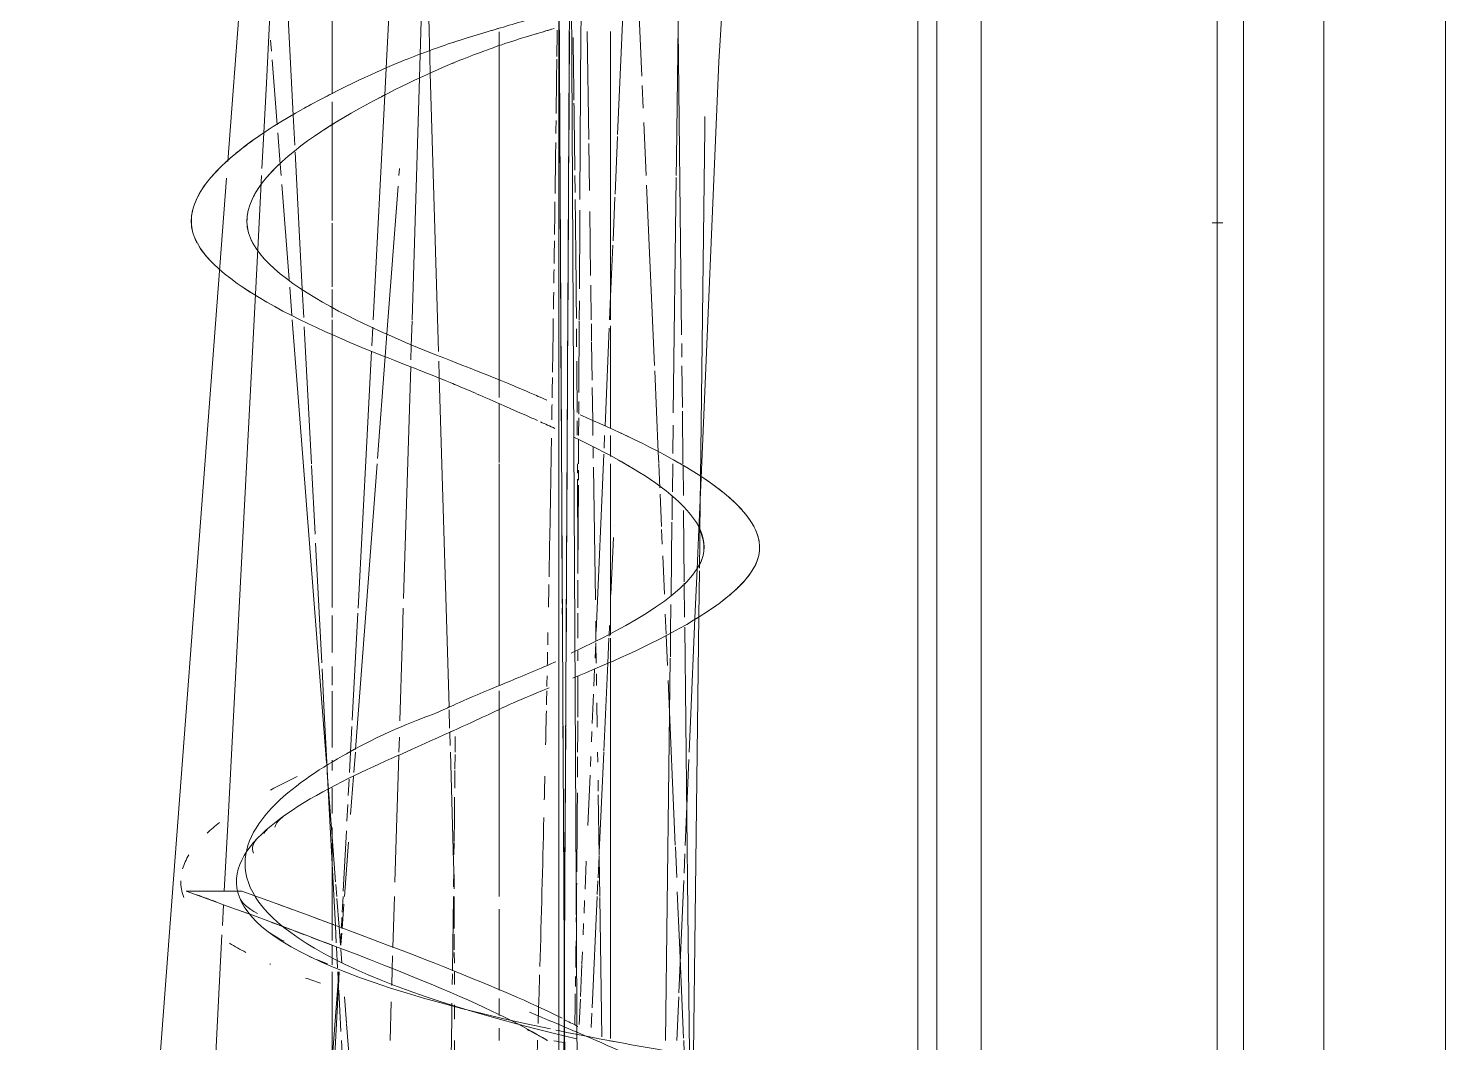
# Model space of a CAD drawing. Header units: inches. Extents: x -2349 to 1043, y -456 to 2193.
# Drawn here: x 992.59 to 998.95, y 362.45 to 367.01 of the extents above; entities that cross this region are included whole.
import ezdxf

# ---------------------------------------------------------------- set-up
doc = ezdxf.new("R2010")
doc.units = ezdxf.units.IN
doc.header["$MEASUREMENT"] = 0
for name, color, linetype, lineweight in [('5033_00_7th-9th Floors_Updated_dwg', 8, 'Continuous', 9), ('A-Glaz-Exst', 7, 'Continuous', 9), ('A-Shell', 7, 'Continuous', 9), ('A-WALL', 113, 'Continuous', 13), ('I-FURN', 30, 'Continuous', 9)]:
    doc.layers.add(name, color=color, linetype=linetype, lineweight=lineweight)

# ---------------------------------------------------------------- blocks, each defined once
blk = doc.blocks.new('5033_00_7th-9th Floors_Updated_dwg-8585573-7TH FLOOR POWER _ SIGNAL')
at = {"layer": 'A-Glaz-Exst'}
for p, q in [((997.9055, 186.1149), (997.9543, 186.1149)), ((997.9543, 186.1149), (997.9055, 186.1149))]:
    blk.add_line(p, q, dxfattribs=at)
at = {"layer": 'A-Shell'}
for p, q in [((993.9543, 186.695), (993.9543, 188.0089)), ((993.9543, 188.0089), (993.9543, 186.695)), ((993.9543, 185.8278), (993.9543, 186.1133)), ((993.9543, 186.1133), (993.9543, 185.8278)), ((993.9543, 184.185), (993.9543, 184.3515)), ((993.9543, 184.3515), (993.9543, 184.185)), ((993.9543, 184.0389), (993.9543, 184.1228)), ((993.9543, 184.1228), (993.9543, 184.0389)), ((993.9543, 183.7597), (993.9543, 184.0124)), ((993.9543, 184.0124), (993.9543, 183.7597)), ((993.9543, 183.6564), (993.9543, 183.702)), ((993.9543, 183.702), (993.9543, 183.6564)), ((993.9543, 183.4624), (993.9543, 183.5784)), ((993.9543, 183.5784), (993.9543, 183.4624)), ((993.9543, 183.338), (993.9543, 183.4002)), ((993.9543, 183.4002), (993.9543, 183.338)), ((993.9543, 182.7827), (993.9543, 182.8699)), ((993.9543, 182.8699), (993.9543, 182.7827))]:
    blk.add_line(p, q, dxfattribs=at)
at = {"layer": 'A-Shell', "flags": 128}
for points in [[(993.9543, 186.126), (993.9543, 186.5537), (993.9543, 186.6584)], [(993.9543, 186.6584), (993.9543, 186.5537), (993.9543, 186.126)], [(993.9543, 185.6902), (993.9543, 185.7395), (993.9543, 185.8161)], [(993.9543, 185.8161), (993.9543, 185.7395), (993.9543, 185.6902)], [(993.9543, 184.3878), (993.9543, 185.6152), (993.9543, 185.6799)], [(993.9543, 185.6799), (993.9543, 185.6152), (993.9543, 184.3878)], [(993.9543, 182.8917), (993.9543, 182.9632), (993.9543, 183.3291)], [(993.9543, 183.3291), (993.9543, 182.9632), (993.9543, 182.8917)], [(993.9543, 182.012), (993.9543, 182.1114), (993.9543, 182.6947), (993.9543, 182.7514)], [(993.9543, 182.7514), (993.9543, 182.6947), (993.9543, 182.1114), (993.9543, 182.012)]]:
    blk.add_lwpolyline(points, dxfattribs=at)
blk = doc.blocks.new('Walls 1 - Walls 1-7438491-7TH FLOOR POWER _ SIGNAL')
at = {"layer": 'A-WALL', "lineweight": 9}
for p, q in [((996.8682, 298.7759), (996.8682, 435.4699)), ((998.4077, 435.4573), (998.4077, 298.7888)), ((998.046, 435.2491), (998.046, 298.7759)), ((997.9288, 435.1857), (997.9288, 298.7759)), ((998.9543, 434.4744), (998.9543, 299.7716)), ((996.5843, 401.0965), (996.5843, 334.6334)), ((996.6695, 401.0965), (996.6695, 334.6334))]:
    blk.add_line(p, q, dxfattribs=at)
blk = doc.blocks.new('Curtains_and_Valance_14992 - Curtains_and_Valance_14992-7816730-7TH FLOOR POWER _ SIGNAL')
at = {"layer": 'I-FURN'}
for p, q in [((0.1471, -24), (0.017, 0)), ((0.017, 0), (0.017, -24)), ((-1.2882, -8.802), (-1.4696, -11.2064)), ((0.5552, -10.4103), (0.5456, -11.1923)), ((-0.6049, -10.7252), (-0.5964, -10.4445)), ((-1.296, -10.8533), (-1.2784, -10.5172)), ((0.2813, -11.0851), (0.3043, -10.5488)), ((-0.25, -12.1864), (-0.25, -10.6228)), ((0.1124, -11.3758), (0.1167, -10.623)), ((0.1167, -10.6217), (0.117, -10.5712)), ((0.25, -10.6217), (0.25, -11.9163)), ((-0.6082, -10.8307), (-0.6049, -10.7252)), ((-1.3076, -11.0763), (-1.296, -10.8533)), ((-0.6414, -11.9163), (-0.6082, -10.8307)), ((-1.316, -11.2375), (-1.3076, -11.0763)), ((0.2697, -11.3531), (0.2809, -11.0939)), ((0.5456, -11.1923), (0.5447, -11.269)), ((-1.4751, -11.2802), (-1.5051, -11.677)), ((-1.3209, -11.3319), (-1.3177, -11.269)), ((0.5446, -11.2782), (0.5316, -12.3336)), ((-1.3349, -11.5995), (-1.3209, -11.3319)), ((0.2607, -11.5625), (0.2692, -11.3658)), ((0.1119, -11.4688), (0.1122, -11.4243)), ((0.1102, -11.7775), (0.1119, -11.4688)), ((0.25, -11.8115), (0.2599, -11.5812)), ((-1.3454, -11.801), (-1.3349, -11.5995)), ((-1.5051, -11.677), (-2.0222, -18.5325)), ((-1.4683, -14.1553), (-1.3454, -11.801)), ((0.1094, -11.9163), (0.1099, -11.8314)), ((0.2455, -11.9163), (0.25, -11.8115)), ((-0.645, -12.0327), (-0.6416, -11.9213)), ((0.1075, -12.2435), (0.1094, -11.9215)), ((0.225, -12.3936), (0.2438, -11.9547)), ((0.25, -11.9429), (0.25, -12.0333)), ((-0.6469, -12.0958), (-0.645, -12.0327)), ((0.25, -12.0333), (0.25, -12.405)), ((-0.6797, -13.1673), (-0.6479, -12.1277)), ((-0.25, -12.2647), (-0.25, -12.1864)), ((0.107, -12.3403), (0.1073, -12.283)), ((-0.25, -12.5579), (-0.25, -12.2932)), ((0.1064, -12.4365), (0.1069, -12.3561)), ((0.5309, -12.3903), (0.5294, -12.5172)), ((0.1057, -12.5637), (0.1063, -12.4555)), ((0.2207, -12.4925), (0.2231, -12.4365)), ((0.25, -12.4365), (0.25, -12.5297)), ((0.1853, -13.3162), (0.2195, -12.5193)), ((-0.25, -13.2644), (-0.25, -12.5637)), ((0.1053, -12.6371), (0.1056, -12.5911)), ((0.25, -12.5637), (0.25, -13.3327)), ((0.5288, -12.5637), (0.5273, -12.6891)), ((0.103, -13.0488), (0.1052, -12.6588)), ((0.5271, -12.7061), (0.5257, -12.815)), ((0.5256, -12.8257), (0.5216, -13.1535)), ((-0.6848, -13.3331), (-0.6811, -13.2112)), ((0.5211, -13.1954), (0.5195, -13.3211)), ((-0.25, -13.5587), (-0.25, -13.2644)), ((-0.6862, -13.3792), (-0.6848, -13.3331)), ((0.25, -13.346), (0.25, -13.4523)), ((0.5195, -13.3211), (0.5182, -13.4301)), ((-0.6966, -13.7176), (-0.6862, -13.3792)), ((0.1801, -13.4363), (0.1831, -13.3669)), ((0.1747, -13.5614), (0.178, -13.4846)), ((0.25, -13.4523), (0.25, -15.1437)), ((0.5181, -13.4358), (0.512, -13.931)), ((-0.25, -13.637), (-0.25, -13.5826)), ((0.1675, -13.7287), (0.1732, -13.5977)), ((-0.25, -14.5057), (-0.25, -13.637)), ((-0.7009, -13.8584), (-0.6988, -13.79)), ((0.1639, -13.8122), (0.1659, -13.766)), ((-0.7128, -14.2477), (-0.7013, -13.872)), ((0.1592, -13.9219), (0.1611, -13.8771)), ((0.512, -13.931), (0.4971, -15.1532)), ((0.1478, -14.1876), (0.1575, -13.9614)), ((-1.4853, -14.4816), (-1.4683, -14.1553)), ((-0.7187, -14.4424), (-0.7128, -14.2477)), ((0.1355, -14.4726), (0.1409, -14.3482)), ((-0.7277, -14.7346), (-0.7207, -14.5057)), ((-1.4934, -14.6359), (-1.4886, -14.5439)), ((-0.25, -14.9262), (-0.25, -14.5625)), ((0.1309, -14.5805), (0.1333, -14.5244)), ((0.1267, -14.6785), (0.1288, -14.6275)), ((-1.7196, -18.972), (-1.4956, -14.6782)), ((0.1211, -14.8081), (0.1234, -14.7553)), ((-0.7307, -14.832), (-0.7289, -14.7725)), ((0.1148, -14.9552), (0.1209, -14.8118)), ((-0.733, -14.9065), (-0.7307, -14.832)), ((-0.7405, -15.1532), (-0.7352, -14.9792)), ((-0.25, -15.0403), (-0.25, -14.9645)), ((0.1094, -15.0805), (0.1142, -14.9675)), ((-0.25, -15.1532), (-0.25, -15.0976))]:
    blk.add_line(p, q, dxfattribs=at)
for points in [[(0.0099, -10.6161), (0.0095, -10.6554), (0.009, -10.6947), (0.0085, -10.7341)], [(0.0855, -10.9297), (0.0842, -10.8352), (0.0828, -10.7417), (0.0814, -10.6485)], [(0.0083, -10.7466), (0.0073, -10.8277), (0.0063, -10.909), (0.0053, -10.9906)], [(0.0894, -11.2453), (0.0882, -11.1441), (0.0868, -11.0439), (0.0854, -10.9443)], [(0.0049, -11.0217), (0.0046, -11.0411), (0.0044, -11.0606), (0.0041, -11.08)], [(0.0898, -11.2794), (0.0897, -11.2759), (0.0897, -11.2723), (0.0897, -11.2688)], [(0.0905, -11.3447), (0.0903, -11.3229), (0.09, -11.3012), (0.0898, -11.2794)], [(0.0001, -11.3861), (-0.0006, -11.4351), (-0.0013, -11.4841), (-0.002, -11.5333)], [(0.0963, -11.9112), (0.0948, -11.732), (0.0931, -11.5529), (0.091, -11.3764)], [(-0.0024, -11.5624), (-0.0028, -11.5964), (-0.0033, -11.6303), (-0.0038, -11.6644)], [(-0.0041, -11.6907), (-0.0044, -11.7114), (-0.0047, -11.732), (-0.005, -11.7527)], [(-0.0056, -11.7923), (-0.006, -11.8177), (-0.0063, -11.8431), (-0.0067, -11.8685)], [(-0.0073, -11.9113), (-0.0085, -11.9912), (-0.0097, -12.0713), (-0.0109, -12.1516)], [(0.0974, -12.0385), (0.0972, -12.0113), (0.097, -11.9841), (0.0968, -11.9569)], [(0.0996, -12.3335), (0.0991, -12.2566), (0.0986, -12.1797), (0.098, -12.1029)], [(-0.0113, -12.1761), (-0.0118, -12.2064), (-0.0122, -12.2368), (-0.0127, -12.2673)], [(-0.0132, -12.2975), (-0.0136, -12.3203), (-0.0139, -12.3432), (-0.0143, -12.3662)], [(0.1003, -12.4343), (0.1001, -12.4128), (0.1, -12.3913), (0.0999, -12.3698)], [(-0.0156, -12.4483), (-0.0163, -12.4865), (-0.0169, -12.5248), (-0.0175, -12.5632)], [(-0.0175, -12.5632), (-0.0177, -12.5763), (-0.018, -12.5895), (-0.0182, -12.6026)], [(0.1012, -12.6059), (0.1011, -12.5916), (0.1011, -12.5774), (0.101, -12.5631)], [(-0.0182, -12.6026), (-0.0208, -12.7579), (-0.0236, -12.9138), (-0.0265, -13.0706)], [(0.1027, -13.0557), (0.1025, -12.914), (0.1019, -12.7732), (0.1013, -12.6325)], [(-0.0272, -13.1057), (-0.0278, -13.1394), (-0.0285, -13.1731), (-0.0291, -13.2068)], [(0.1029, -13.2103), (0.1029, -13.1686), (0.1028, -13.1269), (0.1028, -13.0854)], [(0.1029, -13.3464), (0.103, -13.3089), (0.103, -13.2715), (0.1029, -13.2342)], [(-0.0314, -13.3213), (-0.0318, -13.3394), (-0.0321, -13.3576), (-0.0325, -13.3757)], [(-0.0332, -13.4093), (-0.0336, -13.4295), (-0.034, -13.4497), (-0.0344, -13.4699)], [(0.1029, -13.4473), (0.1029, -13.4325), (0.1029, -13.4177), (0.1029, -13.403)], [(-0.0354, -13.5156), (-0.0357, -13.5313), (-0.036, -13.5471), (-0.0364, -13.5629)], [(0.1023, -13.701), (0.1025, -13.6387), (0.1027, -13.5766), (0.1028, -13.5146)], [(-0.0368, -13.5826), (-0.0372, -13.6036), (-0.0377, -13.6246), (-0.0381, -13.6456)], [(-0.0387, -13.6723), (-0.0398, -13.723), (-0.0409, -13.7739), (-0.0421, -13.8248)], [(0.1018, -13.8577), (0.102, -13.8107), (0.1021, -13.7638), (0.1023, -13.717)], [(0.1012, -13.9703), (0.1014, -13.9397), (0.1015, -13.9091), (0.1017, -13.8786)], [(-0.0454, -13.9665), (-0.0462, -14.0015), (-0.047, -14.0366), (-0.0479, -14.0717)], [(0.0986, -14.3401), (0.0995, -14.2401), (0.1002, -14.1403), (0.1008, -14.0409)], [(-0.0498, -14.152), (-0.0553, -14.3737), (-0.0612, -14.5967), (-0.0678, -14.8207)], [(0.0981, -14.3961), (0.0983, -14.3774), (0.0984, -14.3587), (0.0986, -14.3401)], [(0.097, -14.5012), (0.0972, -14.4828), (0.0974, -14.4644), (0.0976, -14.4459)], [(0.0957, -14.6216), (0.0962, -14.5817), (0.0966, -14.5419), (0.097, -14.502)], [(0.0931, -14.8253), (0.0937, -14.7852), (0.0942, -14.7451), (0.0947, -14.7051)], [(-0.0689, -14.8578), (-0.0703, -14.9055), (-0.0718, -14.9533), (-0.0733, -15.0011)], [(0.0919, -14.9106), (0.0921, -14.8954), (0.0923, -14.8802), (0.0926, -14.865)], [(0.0892, -15.0802), (0.09, -15.0347), (0.0907, -14.9892), (0.0914, -14.9438)], [(-0.0733, -15.0011), (-0.074, -15.0264), (-0.0748, -15.0516), (-0.0756, -15.0769)]]:
    blk.add_open_spline(points, degree=3, dxfattribs=at)
for points, knots in [([(0.0036, -11.1208), (0.0029, -11.1731), (0.0019, -11.2493), (0.0009, -11.3259), (0.0005, -11.3499)], [-0.91206773, -0.91206773, -0.91206773, -0.91206773, -0.9, -0.89448592, -0.89448592, -0.89448592, -0.89448592]), ([(-0.078, -15.1513), (-0.0803, -15.2209), (-0.087, -15.4212), (-0.0943, -15.6225), (-0.0993, -15.754)], [-0.61485226, -0.61485226, -0.61485226, -0.61485226, -0.6, -0.57216928, -0.57216928, -0.57216928, -0.57216928])]:
    blk.add_open_spline(points, degree=3, knots=knots, dxfattribs=at)
blk = doc.blocks.new('Curtains_and_Valance_14992 - Curtains_and_Valance_14992-V34-7TH FLOOR POWER _ SIGNAL')
at = {"layer": 'I-FURN'}
for p, q in [((0.017, 24), (0.017, 0)), ((0.017, 0), (0.1471, 24)), ((-1.1754, 8.5017), (-1.2209, 9.3755)), ((0.5515, 9.0897), (0.5687, 7.5154)), ((0.3905, 8.678), (0.3758, 9.0161)), ((-0.5619, 8.7629), (-0.5671, 8.9397)), ((-0.25, 7.3136), (-0.25, 8.8772)), ((0.017, 8.8783), (0.017, 8.8248)), ((0.0652, 8.8783), (0.062, 8.2883)), ((0.1514, 8.3932), (0.1443, 8.8783)), ((0.25, 8.8783), (0.25, 7.5837)), ((-1.277, 8.8391), (-1.2732, 8.7902)), ((0.017, 8.8137), (0.017, 8.6107)), ((-1.2702, 8.7511), (-1.2476, 8.4589)), ((-0.5597, 8.6908), (-0.5619, 8.7629)), ((-0.5229, 7.4408), (-0.5597, 8.6908)), ((0.3967, 8.5333), (0.3923, 8.6357)), ((0.017, 8.5822), (0.017, 8.2489)), ((-1.1684, 8.3673), (-1.1754, 8.5017)), ((0.4099, 8.231), (0.3995, 8.4695)), ((-1.2449, 8.4237), (-1.234, 8.2821)), ((0.1548, 8.1639), (0.1517, 8.3753)), ((-1.234, 8.2821), (-1.23, 8.231)), ((-1.1349, 7.722), (-1.1668, 8.3359)), ((0.017, 8.2309), (0.017, 8.0825)), ((-1.227, 8.1912), (-1.1939, 7.7637)), ((0.0615, 8.2091), (0.0586, 7.6727)), ((0.4468, 7.3788), (0.4117, 8.188)), ((0.1603, 7.7825), (0.1561, 8.0702)), ((0.017, 7.9861), (0.017, 7.5233)), ((-1.1913, 7.7304), (-1.1815, 7.6033)), ((-1.1282, 7.594), (-1.1349, 7.722)), ((0.1632, 7.5837), (0.1609, 7.7391)), ((-1.18, 7.5837), (-1.0367, 5.7292)), ((0.0584, 7.6352), (0.0568, 7.3438)), ((-1.094, 6.9363), (-1.126, 7.5513)), ((0.1646, 7.4879), (0.1635, 7.5654)), ((0.25, 7.5571), (0.25, 7.4667)), ((0.017, 7.48), (0.017, 7.253)), ((0.1672, 7.3123), (0.1647, 7.483)), ((0.25, 7.4667), (0.25, 7.095)), ((0.5691, 7.4777), (0.5698, 7.4159)), ((-0.5196, 7.3292), (-0.5216, 7.3983)), ((-0.4758, 5.8453), (-0.5196, 7.3292)), ((0.0567, 7.3272), (0.0564, 7.2641)), ((0.4638, 6.989), (0.4479, 7.3539)), ((0.5702, 7.3774), (0.5723, 7.1894)), ((-0.25, 7.2353), (-0.25, 7.3136)), ((0.1698, 7.1314), (0.1676, 7.2795)), ((-0.25, 6.9421), (-0.25, 7.2068)), ((0.017, 7.1993), (0.017, 7.1491)), ((0.017, 7.1392), (0.017, 7.0873)), ((0.056, 7.1822), (0.0554, 7.0865)), ((0.1708, 7.0635), (0.1698, 7.1314)), ((0.5724, 7.1739), (0.575, 6.9363)), ((0.017, 7.0873), (0.017, 6.8319)), ((0.0553, 7.0692), (0.0547, 6.9467)), ((0.1723, 6.9614), (0.1715, 7.0108)), ((0.25, 7.0635), (0.25, 6.9703)), ((0.4659, 6.9398), (0.4638, 6.989)), ((-1.0775, 6.6208), (-1.0936, 6.9293)), ((-0.25, 6.2356), (-0.25, 6.9363)), ((0.0546, 6.9363), (0.0534, 6.7039)), ((0.1815, 6.3253), (0.1728, 6.9224)), ((0.25, 6.9363), (0.25, 6.1673)), ((0.4707, 6.8296), (0.466, 6.9363)), ((0.5751, 6.9288), (0.5766, 6.7939)), ((0.017, 6.8319), (0.017, 6.7075)), ((0.4782, 6.6559), (0.4719, 6.8001)), ((0.017, 6.6981), (0.017, 6.5517)), ((0.5773, 6.7273), (0.5808, 6.4061)), ((0.053, 6.6331), (0.0524, 6.5347)), ((0.4817, 6.5756), (0.4788, 6.6425)), ((-1.0475, 6.0426), (-1.0754, 6.5804)), ((0.017, 6.5115), (0.017, 6.3126)), ((0.0523, 6.507), (0.0512, 6.3066)), ((0.4914, 6.3515), (0.4839, 6.5243)), ((0.5809, 6.4009), (0.5825, 6.2488)), ((0.017, 6.2888), (0.017, 6.0557)), ((0.0511, 6.2882), (0.0499, 6.0744)), ((0.4992, 6.1712), (0.4953, 6.2618)), ((-0.25, 5.9413), (-0.25, 6.2356)), ((0.1842, 6.1427), (0.1829, 6.2302)), ((0.583, 6.2029), (0.597, 4.9275)), ((0.1857, 6.0415), (0.1843, 6.1328)), ((0.25, 6.154), (0.25, 6.0477)), ((0.5053, 6.0312), (0.4994, 6.1669)), ((0.25, 6.0477), (0.25, 4.3563)), ((-1.0374, 5.8496), (-1.0461, 6.016)), ((0.017, 6.026), (0.017, 5.9484)), ((0.1871, 5.9411), (0.1864, 5.9934)), ((0.017, 5.9484), (0.017, 5.8758)), ((0.0491, 5.9238), (0.0482, 5.7539)), ((0.5403, 5.2239), (0.5083, 5.9631)), ((-0.25, 5.863), (-0.25, 5.9174)), ((-0.25, 4.9943), (-0.25, 5.863)), ((0.1898, 5.7547), (0.1883, 5.8629)), ((-1.0242, 5.5949), (-1.0374, 5.8496)), ((-0.473, 5.7502), (-0.4754, 5.8313)), ((0.017, 5.8208), (0.017, 5.6576)), ((-1.0367, 5.7292), (-1.0262, 5.5939)), ((-0.4707, 5.6723), (-0.4724, 5.7309)), ((0.0482, 5.7481), (0.0471, 5.5562)), ((-0.4553, 5.1489), (-0.4698, 5.6416)), ((0.017, 5.6416), (0.017, 5.4438)), ((0.1921, 5.5971), (0.1915, 5.6416)), ((-1.0178, 5.4728), (-1.0242, 5.5949)), ((-1.0229, 5.5507), (-1.0169, 5.4732)), ((0.0469, 5.5126), (0.0458, 5.3163)), ((0.194, 5.4671), (0.1933, 5.5161)), ((-1.0106, 5.3342), (-1.0178, 5.4728)), ((-1.0169, 5.4732), (-1.0021, 5.2811)), ((0.1982, 5.1785), (0.1943, 5.4509)), ((0.017, 5.3642), (0.017, 5.2604)), ((-0.986, 4.8618), (-1.0106, 5.3342)), ((-1.0021, 5.2811), (-0.985, 5.06)), ((0.0455, 5.2482), (0.0451, 5.1821)), ((0.017, 5.2059), (0.017, 5.0545)), ((0.0451, 5.1762), (0.0448, 5.1313)), ((0.2009, 4.9943), (0.1984, 5.1703)), ((0.5467, 5.0785), (0.5406, 5.217)), ((-0.4531, 5.0747), (-0.4553, 5.1489)), ((-0.984, 5.0479), (-0.9799, 4.9943)), ((-0.4529, 5.0279), (-0.4531, 5.0747)), ((0.0444, 5.0595), (0.0441, 4.9943)), ((-1.4055, 5.0184), (-1.6555, 5.0184)), ((-1.5188, 5.0184), (-1.6069, 5.0184)), ((-0.9792, 4.9847), (-0.9692, 4.8555)), ((-0.4525, 4.9127), (-0.4528, 4.9943)), ((0.017, 4.9768), (0.017, 4.8617)), ((0.2101, 4.3637), (0.201, 4.9893)), ((0.5593, 4.7876), (0.5494, 5.0148)), ((-0.4523, 4.8508), (-0.4525, 4.9127)), ((-0.25, 4.5738), (-0.25, 4.9375)), ((0.0439, 4.9627), (0.0431, 4.8081)), ((0.597, 4.9275), (0.6039, 4.2911)), ((-0.982, 4.7857), (-0.986, 4.8618)), ((-0.9692, 4.8555), (-0.963, 4.7752)), ((0.017, 4.8447), (0.017, 4.7721)), ((-0.452, 4.755), (-0.4522, 4.8242)), ((0.5779, 4.3574), (0.5593, 4.7876)), ((-0.9762, 4.6734), (-0.9811, 4.7666)), ((-0.9615, 4.7565), (-0.9569, 4.696)), ((-0.4518, 4.6948), (-0.452, 4.7419)), ((-0.9719, 4.5903), (-0.9753, 4.6553)), ((-0.4515, 4.5993), (-0.4517, 4.6562)), ((0.017, 4.6863), (0.017, 4.468)), ((0.0424, 4.6881), (0.0421, 4.6252)), ((0.0421, 4.6197), (0.0417, 4.5623)), ((-0.9613, 4.3871), (-0.971, 4.5736)), ((-0.9451, 4.5439), (-0.9359, 4.4246)), ((-0.25, 4.4597), (-0.25, 4.5355)), ((0.0417, 4.5552), (0.0412, 4.4532)), ((-0.451, 4.4427), (-0.4512, 4.507)), ((-0.9356, 4.4217), (-0.924, 4.2712)), ((-0.25, 4.3468), (-0.25, 4.4024)), ((-0.9515, 4.198), (-0.9592, 4.3468)), ((-0.4504, 4.2487), (-0.4507, 4.3468)), ((0.5806, 4.2954), (0.5784, 4.3468))]:
    blk.add_line(p, q, dxfattribs=at)
for points in [[(-1.6555, 5.0184), (-0.5347, 4.6105), (-0.2635, 4.4821), (-0.034, 4.3474)], [(-1.6095, 5.0017), (-1.5801, 4.9911), (-1.5506, 4.9804), (-1.5212, 4.9697)], [(0.0321, 4.4474), (-0.1929, 4.5599), (-0.5541, 4.7085), (-1.4055, 5.0184)], [(-1.4198, 4.9323), (-1.4012, 4.9254), (-1.3825, 4.9186), (-1.3639, 4.9117)], [(-1.1841, 4.9376), (-1.2081, 4.9464), (-1.2321, 4.9552), (-1.2561, 4.964)], [(-1.1713, 4.8397), (-1.1558, 4.8339), (-1.1405, 4.8281), (-1.1251, 4.8223)], [(-0.995, 4.8674), (-1.0234, 4.878), (-1.052, 4.8886), (-1.0806, 4.8992)], [(-1.0926, 4.8101), (-1.0616, 4.7983), (-1.0307, 4.7865), (-0.9998, 4.7747)], [(-0.0694, 4.3678), (-0.0841, 4.3763), (-0.1027, 4.3858), (-0.1248, 4.3964)], [(0.1032, 4.4106), (0.088, 4.4188), (0.0689, 4.428), (0.0464, 4.4383)], [(-0.0344, 4.3476), (-0.0459, 4.3544), (-0.0598, 4.3618), (-0.0757, 4.3698)]]:
    blk.add_open_spline(points, degree=3, dxfattribs=at)
for points, knots in [([(-1.2768, 4.8793), (-1.2652, 4.8749), (-1.2357, 4.864), (-1.2064, 4.8529), (-1.1887, 4.8462)], [-0.5422866, -0.5422866, -0.5422866, -0.5422866, -0.5, -0.4347406, -0.4347406, -0.4347406, -0.4347406]), ([(0.1005, 3.0058), (0.3863, 3.1526), (1.1962, 3.7053), (0.8752, 4.0543), (0.0372, 4.4115), (-0.1145, 4.4743)], [2.1746201, 2.1746201, 2.1746201, 2.1746201, 2.2789599, 2.4145222, 2.4428206, 2.4428206, 2.4428206, 2.4428206])]:
    blk.add_open_spline(points, degree=3, knots=knots, dxfattribs=at)
blk = doc.blocks.new('Curtains_and_Valance_14992 - Curtains_and_Valance_14992-V39-7TH FLOOR POWER _ SIGNAL')
at = {"layer": 'I-FURN'}
for p, q in [((0.1471, -24), (0.017, 0)), ((0.017, 0), (0.017, -24)), ((-0.25, -1.9369), (-0.25, -0.3733)), ((0.017, -0.3722), (0.017, -0.6398)), ((0.019, -0.3722), (0.0229, -1.0806)), ((0.25, -0.3722), (0.25, -1.6667)), ((-0.764, -0.6586), (-0.7576, -0.5365)), ((-0.8166, -1.6667), (-0.764, -0.6586)), ((0.017, -0.6683), (0.017, -1.0016)), ((0.6737, -0.7537), (0.673, -0.8084)), ((0.673, -0.8084), (0.6538, -2.3753)), ((-0.6987, -0.9877), (-0.7011, -1.0195)), ((-0.7047, -1.0665), (-0.7547, -1.7293)), ((0.017, -1.0195), (0.017, -1.168)), ((0.023, -1.1046), (0.0281, -2.0419)), ((0.017, -1.1935), (0.017, -1.7272)), ((-0.8227, -1.7832), (-0.8183, -1.7005)), ((0.25, -1.6934), (0.25, -1.7838)), ((-0.7547, -1.7293), (-0.7624, -1.8324)), ((0.017, -1.7705), (0.017, -1.9974)), ((-0.8451, -2.213), (-0.824, -1.8078)), ((-0.7624, -1.8324), (-0.7969, -2.2898)), ((0.25, -1.7838), (0.25, -2.1555)), ((-0.25, -2.0152), (-0.25, -1.9369)), ((-0.25, -2.3084), (-0.25, -2.0437)), ((0.017, -2.0512), (0.017, -2.1632)), ((0.0282, -2.0561), (0.0285, -2.1201)), ((0.017, -2.1632), (0.017, -2.4185)), ((-0.8842, -2.9616), (-0.8451, -2.213)), ((0.0288, -2.1685), (0.0307, -2.5338)), ((0.25, -2.187), (0.25, -2.2802)), ((-0.7988, -2.3142), (-0.8956, -3.5972)), ((-0.25, -3.0149), (-0.25, -2.3142)), ((0.25, -2.3142), (0.25, -3.0832)), ((0.017, -2.4185), (0.017, -2.7061)), ((0.646, -2.6076), (0.6559, -2.3768)), ((0.6538, -2.3753), (0.6509, -2.6136)), ((0.0311, -2.5917), (0.0327, -2.8891)), ((0.2653, -2.5929), (0.2655, -2.5917)), ((0.6383, -2.7866), (0.646, -2.6076)), ((0.2513, -2.9006), (0.263, -2.644)), ((0.6503, -2.6621), (0.6488, -2.7826)), ((0.6509, -2.6136), (0.6503, -2.6621)), ((0.017, -2.782), (0.017, -2.9379)), ((0.6288, -3.0063), (0.6383, -2.7866)), ((0.6487, -2.7946), (0.6462, -2.9959)), ((0.0327, -2.8916), (0.033, -2.9413)), ((-0.9105, -3.4656), (-0.8853, -2.9838)), ((0.017, -2.9616), (0.017, -3.1948)), ((0.0331, -2.9616), (0.0334, -3.0188)), ((-0.25, -3.3092), (-0.25, -3.0149)), ((0.0334, -3.0232), (0.0343, -3.1868)), ((0.2428, -3.0875), (0.245, -3.04)), ((0.6088, -3.4715), (0.6288, -3.0063)), ((0.6462, -2.9959), (0.6221, -4.9627)), ((0.2373, -3.2087), (0.2424, -3.0965)), ((0.25, -3.0965), (0.25, -3.2028)), ((0.017, -3.2245), (0.017, -3.3021)), ((0.2193, -3.6043), (0.2373, -3.2087)), ((0.25, -3.2028), (0.25, -4.8942)), ((0.017, -3.3021), (0.017, -3.3747)), ((-0.25, -3.3875), (-0.25, -3.3331)), ((0.0351, -3.3315), (0.0358, -3.4602)), ((-0.25, -4.2562), (-0.25, -3.3875)), ((0.017, -3.4297), (0.017, -3.5929)), ((-0.9179, -3.6073), (-0.9119, -3.4939)), ((0.0359, -3.4916), (0.0365, -3.6017)), ((0.6029, -3.6089), (0.6088, -3.4715)), ((-0.4475, -3.574), (-0.448, -3.5377)), ((-0.9227, -3.6998), (-0.9179, -3.6089)), ((-0.8964, -3.6089), (-0.9033, -3.6998)), ((-0.4489, -3.6843), (-0.4481, -3.6186)), ((-0.4479, -3.6089), (-0.4475, -3.574)), ((0.017, -3.6089), (0.017, -3.8067)), ((0.0366, -3.6089), (0.037, -3.6927)), ((0.1987, -4.0582), (0.2191, -3.6089)), ((-0.45, -3.7695), (-0.449, -3.6906)), ((0.5849, -4.028), (0.6015, -3.6411)), ((-0.9281, -3.8031), (-0.9243, -3.73)), ((-0.9046, -3.7175), (-0.9175, -3.888)), ((-0.4517, -3.9001), (-0.4505, -3.8104)), ((-0.9341, -3.9189), (-0.9302, -3.8432)), ((0.0377, -3.8228), (0.0393, -4.1099)), ((-0.4531, -4.0091), (-0.4517, -3.9025)), ((0.017, -3.8863), (0.017, -3.99)), ((-0.9505, -4.233), (-0.9363, -3.9611)), ((-0.9269, -4.012), (-0.9453, -4.2562)), ((-0.4539, -4.0701), (-0.4532, -4.014)), ((0.017, -4.0446), (0.017, -4.196)), ((0.5796, -4.1512), (0.5833, -4.065)), ((0.0394, -4.1283), (0.0397, -4.1878)), ((0.1934, -4.1732), (0.1979, -4.0757)), ((-0.4557, -4.213), (-0.4548, -4.1408)), ((0.19, -4.2483), (0.1928, -4.1862)), ((0.5564, -4.6899), (0.5781, -4.1853)), ((-0.9554, -4.3265), (-0.9517, -4.2562)), ((-0.4606, -4.5906), (-0.4563, -4.2562)), ((0.1669, -4.7564), (0.1897, -4.2562)), ((-0.9479, -4.2915), (-0.9561, -4.3998)), ((-0.25, -4.6767), (-0.25, -4.313)), ((0.017, -4.2737), (0.017, -4.3887)), ((0.0402, -4.2789), (0.0411, -4.4449)), ((-0.9591, -4.3987), (-0.9566, -4.3503)), ((-0.9631, -4.4752), (-0.9604, -4.4226)), ((-0.9578, -4.4221), (-0.9618, -4.4759)), ((0.017, -4.4058), (0.017, -4.4784)), ((0.0415, -4.5076), (0.0418, -4.568)), ((0.017, -4.5642), (0.017, -4.7825)), ((0.0418, -4.568), (0.0421, -4.6252)), ((-0.9708, -4.5952), (-0.9757, -4.6591)), ((-0.9728, -4.6599), (-0.9694, -4.5952)), ((-0.4614, -4.6524), (-0.4608, -4.6038)), ((0.0421, -4.6314), (0.0424, -4.6877)), ((-0.9757, -4.6591), (-1.138, -6.8104)), ((-1.029, -5.7375), (-0.9728, -4.6599)), ((0.0425, -4.6942), (0.0429, -4.7833)), ((0.5472, -4.9037), (0.5557, -4.7068)), ((-0.4634, -4.8078), (-0.4625, -4.7363)), ((-0.25, -4.7908), (-0.25, -4.715)), ((-0.4656, -4.976), (-0.4634, -4.8078)), ((0.1629, -4.8452), (0.1658, -4.7805)), ((-0.25, -4.9037), (-0.25, -4.8481))]:
    blk.add_line(p, q, dxfattribs=at)
at = {"layer": 'I-FURN', "flags": 128}
for points in [[(0.6559, -2.3768), (0.7363, -0.5087), (0.7641, -0.0482)], [(-0.7576, -0.5365), (-0.7439, -0.2746), (-0.7398, -0.1717)]]:
    blk.add_lwpolyline(points, dxfattribs=at)
at = {"layer": 'I-FURN'}
for points, knots in [([(-0.0782, -0.306), (-0.1582, -0.3309), (-0.4609, -0.419), (-0.554, -0.4558), (-0.8804, -0.5746), (-2.2025, -1.2776), (-0.5415, -1.9172), (-0.4091, -1.9746), (-0.2524, -2.0424), (-0.0866, -2.1157), (-0.0778, -2.1196)], [1.2152984, 1.2152984, 1.2152984, 1.2152984, 1.2403025, 1.3179444, 1.394953, 1.535404, 1.6679714, 1.7545324, 1.8301397, 1.8342917, 1.8342917, 1.8342917, 1.8342917]), ([(-0.3089, -0.3752), (-0.3031, -0.3735), (-0.2857, -0.3683), (-0.267, -0.3628), (-0.2542, -0.359)], [-1.242920994, -1.242920994, -1.242920994, -1.242920994, -1.240302521, -1.235352281, -1.235352281, -1.235352281, -1.235352281]), ([(-0.0042, -0.359), (-0.017, -0.3628), (-0.0456, -0.3712), (-0.0711, -0.3788), (-0.0847, -0.3829)], [-1.30023363, -1.30023363, -1.30023363, -1.30023363, -1.29528339, -1.28866239, -1.28866239, -1.28866239, -1.28866239]), ([(-0.0833, -0.3825), (-0.0701, -0.3785), (-0.0484, -0.3721), (-0.0244, -0.365), (-0.0158, -0.3624)], [1.288893539, 1.288893539, 1.288893539, 1.288893539, 1.295283391, 1.298714735, 1.298714735, 1.298714735, 1.298714735]), ([(-0.0754, -2.0107), (-0.0969, -2.0015), (-0.183, -1.9644), (-0.2914, -1.9172), (-1.9526, -1.2776), (-0.6304, -0.5746), (-0.3111, -0.4584), (-0.2307, -0.4268), (-0.0833, -0.3825)], [0.7580723, 0.7580723, 0.7580723, 0.7580723, 0.7810535, 0.8676145, 1.0001819, 1.1406329, 1.2176415, 1.2888935, 1.2888935, 1.2888935, 1.2888935]), ([(-1.6062, -1.3233), (-1.6146, -1.3079), (-1.6265, -1.2798), (-1.6315, -1.2515), (-1.6325, -1.2388)], [-1.54363023, -1.54363023, -1.54363023, -1.54363023, -1.53540402, -1.52870621, -1.52870621, -1.52870621, -1.52870621]), ([(-1.3825, -1.2388), (-1.3815, -1.2515), (-1.3765, -1.2798), (-1.3646, -1.3079), (-1.3562, -1.3233)], [-1.00687971, -1.00687971, -1.00687971, -1.00687971, -1.00018189, -0.99195568, -0.99195568, -0.99195568, -0.99195568]), ([(0.0805, -3.2763), (0.3776, -3.1535), (1.4391, -2.688), (0.4014, -2.2212), (0.1237, -2.0981), (0.113, -2.0934)], [0.4485408, 0.4485408, 0.4485408, 0.4485408, 0.5672579, 0.7054462, 0.7112009, 0.7112009, 0.7112009, 0.7112009]), ([(0.0841, -2.1939), (0.3651, -2.3279), (0.9928, -2.683), (0.3344, -3.0418), (0.073, -3.1636)], [1.8572347, 1.8572347, 1.8572347, 1.8572347, 1.968328, 2.0563998, 2.0563998, 2.0563998, 2.0563998]), ([(0.6527, -2.7623), (0.6583, -2.75), (0.667, -2.7243), (0.6694, -2.6988), (0.669, -2.6856)], [-1.97521935, -1.97521935, -1.97521935, -1.97521935, -1.96832801, -1.9609627, -1.9609627, -1.9609627, -1.9609627]), ([(0.919, -2.6856), (0.9194, -2.6988), (0.9171, -2.7244), (0.9081, -2.75), (0.9024, -2.7623)], [-0.57462321, -0.57462321, -0.57462321, -0.57462321, -0.5672579, -0.56036656, -0.56036656, -0.56036656, -0.56036656]), ([(-0.0465, -3.2245), (-0.1271, -3.2592), (-0.436, -3.384), (-0.5034, -3.4284), (-1.0073, -3.5917), (-2.0709, -4.3842), (0.097, -4.8962)], [2.0717592, 2.0717592, 2.0717592, 2.0717592, 2.1002012, 2.1895577, 2.2955795, 2.5178076, 2.5178076, 2.5178076, 2.5178076]), ([(-0.0198, -4.8516), (-2.3649, -4.3591), (-0.6171, -3.5874), (-0.2766, -3.4296), (-0.1978, -3.3906), (-0.0254, -3.3197)], [0.0245387, 0.0245387, 0.0245387, 0.0245387, 0.2400064, 0.3460282, 0.4329049, 0.4329049, 0.4329049, 0.4329049])]:
    blk.add_open_spline(points, degree=3, knots=knots, dxfattribs=at)
for points in [[(-0.4798, -0.4285), (-0.466, -0.4239), (-0.4505, -0.4188), (-0.4324, -0.413)], [(-0.453, -0.5125), (-0.4585, -0.5148), (-0.4641, -0.5171), (-0.47, -0.5196)], [(-1.0335, -0.6672), (-1.007, -0.6535), (-0.9812, -0.6405), (-0.9564, -0.6283)], [(-1.1314, -0.7199), (-1.1144, -0.7104), (-1.0974, -0.7011), (-1.0807, -0.6921)], [(-0.7414, -0.6457), (-0.7581, -0.6542), (-0.7752, -0.6629), (-0.7926, -0.672)], [(-1.291, -0.8161), (-1.2865, -0.8132), (-1.2819, -0.8102), (-1.2774, -0.8073)], [(-0.9605, -0.7657), (-0.9863, -0.7812), (-1.012, -0.7972), (-1.0371, -0.8136)], [(-1.4309, -0.9178), (-1.3985, -0.8913), (-1.3635, -0.8654), (-1.3271, -0.8404)], [(-1.4959, -0.9756), (-1.4812, -0.9613), (-1.4655, -0.9471), (-1.4491, -0.9331)], [(-1.5372, -1.0187), (-1.5244, -1.0042), (-1.5106, -0.9898), (-1.4959, -0.9756)], [(-1.2459, -0.9756), (-1.2606, -0.9898), (-1.2744, -1.0042), (-1.2872, -1.0187)], [(-1.6188, -1.1481), (-1.608, -1.1184), (-1.5914, -1.0889), (-1.5702, -1.0597)], [(-1.333, -1.0782), (-1.3451, -1.0966), (-1.3552, -1.1151), (-1.3631, -1.1337)], [(-1.6325, -1.2388), (-1.6344, -1.2131), (-1.6311, -1.1873), (-1.6234, -1.1616)], [(-1.3804, -1.1919), (-1.3829, -1.2075), (-1.3837, -1.2232), (-1.3825, -1.2388)], [(-1.5292, -1.4201), (-1.5572, -1.393), (-1.5806, -1.3654), (-1.5979, -1.3375)], [(-1.356, -1.5509), (-1.3741, -1.5396), (-1.3917, -1.5281), (-1.4087, -1.5165)], [(-0.4352, -1.9635), (-0.4451, -1.9594), (-0.4557, -1.9549), (-0.4675, -1.9501)], [(-0.0748, -2.011), (-0.0631, -2.0161), (-0.0504, -2.0216), (-0.0364, -2.0277)], [(-0.0646, -2.1255), (-0.0441, -2.1347), (-0.0226, -2.1444), (-0.0002, -2.1546)], [(0.2942, -2.1751), (0.3059, -2.1805), (0.3178, -2.1861), (0.3299, -2.1919)], [(0.3347, -2.3257), (0.3174, -2.3155), (0.2999, -2.3054), (0.2822, -2.2955)], [(0.5322, -2.2955), (0.5425, -2.3013), (0.5528, -2.3071), (0.5631, -2.3131)], [(0.6554, -2.3698), (0.6895, -2.3922), (0.722, -2.4152), (0.7516, -2.4388)], [(0.7762, -2.4593), (0.7992, -2.479), (0.8201, -2.4989), (0.8385, -2.5192)], [(0.8383, -2.5192), (0.8614, -2.5448), (0.8805, -2.5708), (0.8944, -2.5971)], [(0.669, -2.6856), (0.6683, -2.6588), (0.6611, -2.6322), (0.6485, -2.6058)], [(0.9033, -2.6164), (0.9129, -2.6393), (0.9185, -2.6624), (0.9191, -2.6856)], [(0.8921, -2.7829), (0.8773, -2.8087), (0.8565, -2.8344), (0.8309, -2.8598)], [(0.8318, -2.8599), (0.8099, -2.8821), (0.7843, -2.9042), (0.7557, -2.926)], [(0.7287, -2.9467), (0.696, -2.9704), (0.66, -2.9936), (0.6218, -3.0162)], [(0.0043, -3.2023), (-0.0128, -3.2099), (-0.0299, -3.2173), (-0.0467, -3.2244)], [(-0.4823, -3.408), (-0.4801, -3.4069), (-0.4778, -3.4059), (-0.4754, -3.4048)], [(-0.4541, -3.5109), (-0.4592, -3.5133), (-0.4649, -3.5156), (-0.4711, -3.518)], [(-1.2774, -3.7785), (-1.2379, -3.7572), (-1.1978, -3.7368), (-1.1581, -3.7175)], [(-1.5624, -3.9722), (-1.5452, -3.9559), (-1.5265, -3.94), (-1.5067, -3.9244)], [(-1.2826, -3.9456), (-1.2937, -3.9549), (-1.3016, -3.9645), (-1.3065, -3.9742)], [(-1.2178, -3.8952), (-1.2401, -3.9112), (-1.2531, -3.9278), (-1.2576, -3.9449)], [(-1.3386, -3.9983), (-1.3579, -4.0187), (-1.3625, -4.0398), (-1.3544, -4.0614)], [(-1.6724, -4.1328), (-1.6661, -4.1114), (-1.6565, -4.0903), (-1.6439, -4.0696)], [(-1.6666, -4.2616), (-1.6767, -4.2361), (-1.6811, -4.2109), (-1.6807, -4.186)], [(-1.4166, -4.2616), (-1.4074, -4.285), (-1.3794, -4.3088), (-1.3363, -4.3328)], [(-1.2809, -4.42), (-1.2645, -4.4323), (-1.2427, -4.4446), (-1.2162, -4.4569)], [(-1.3879, -4.508), (-1.4143, -4.4942), (-1.4388, -4.4805), (-1.4612, -4.4668)], [(-1.2772, -4.5606), (-1.2782, -4.5601), (-1.2793, -4.5596), (-1.2804, -4.5592)], [(-1.105, -4.5246), (-1.0816, -4.5361), (-1.0533, -4.5476), (-1.0208, -4.5591)], [(-1.0534, -4.6462), (-1.0765, -4.6384), (-1.0988, -4.6305), (-1.1205, -4.6227)], [(0.0537, -4.8668), (0.0368, -4.8634), (0.0201, -4.8599), (0.0036, -4.8565)], [(0.9245, -5.0184), (0.5929, -4.9684), (0.3042, -4.9178), (0.0537, -4.8668)], [(-0.005, -4.9042), (0.0106, -4.9072), (0.0266, -4.9101), (0.0429, -4.913)], [(0.2452, -4.9043), (0.2574, -4.9066), (0.2698, -4.9088), (0.2824, -4.9111)]]:
    blk.add_open_spline(points, degree=3, dxfattribs=at)

msp = doc.modelspace()

# ---------------------------------------------------------------- block references
at = {"layer": '5033_00_7th-9th Floors_Updated_dwg', "color": 7}
msp.add_blockref('5033_00_7th-9th Floors_Updated_dwg-8585573-7TH FLOOR POWER _ SIGNAL', (0, 180.0188), dxfattribs=at)
at = {"layer": 'A-WALL', "lineweight": 9}
msp.add_blockref('Walls 1 - Walls 1-7438491-7TH FLOOR POWER _ SIGNAL', (0, 0), dxfattribs=at)
at = {"layer": 'I-FURN'}
for name, p in [('Curtains_and_Valance_14992 - Curtains_and_Valance_14992-7816730-7TH FLOOR POWER _ SIGNAL', (994.9543, 377.6149)), ('Curtains_and_Valance_14992 - Curtains_and_Valance_14992-V39-7TH FLOOR POWER _ SIGNAL', (994.9543, 367.3654)), ('Curtains_and_Valance_14992 - Curtains_and_Valance_14992-V34-7TH FLOOR POWER _ SIGNAL', (994.9543, 358.1149))]:
    msp.add_blockref(name, p, dxfattribs=at)

doc.saveas('drawing.dxf')
